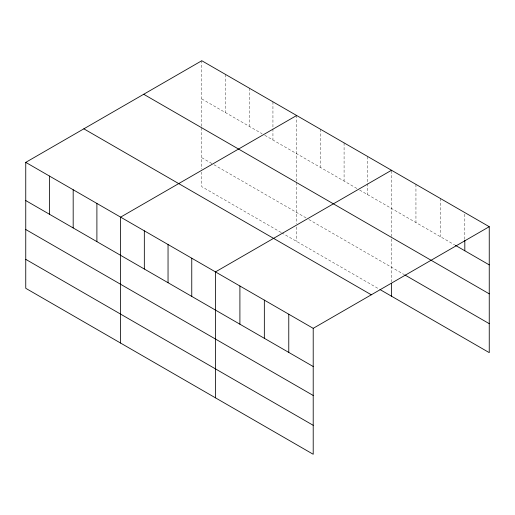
<?xml version="1.0" encoding="UTF-8"?>
<svg xmlns="http://www.w3.org/2000/svg" width="515" height="515" viewBox="0 0 515 515"><rect width="100%" height="100%" fill="white"/><g stroke="black" fill="none" stroke-linecap="round" stroke-linejoin="round"><path stroke-width="0.39" stroke-dasharray="2.58 1.93" d="M201.79 126.272L201.79 60.731M296.653 181.035L296.653 115.502M391.516 236.61L391.516 170.265M201.79 98.919L262.096 133.739M264.807 135.303L356.959 188.503M359.67 190.067L454.636 244.902M201.79 157.712L213.313 164.362M213.989 164.755L306.142 217.954M308.852 219.519L404.41 274.695M281.068 232.439L201.79 186.668L201.79 172.19M281.744 232.832L379.317 289.16M464.813 214.182L464.813 239.636M440.383 198.481L440.383 236.668M415.946 184.376L415.946 222.564M391.516 238.986L391.516 281.724M367.8 156.579L367.8 182.831M367.8 183.623L367.8 194.767M344.084 142.887L344.084 181.074M320.369 129.194L320.369 167.381M296.653 182.645L296.653 223.742M296.653 226.954L296.653 241.438M272.937 101.809L272.937 128.061M272.937 128.859L272.937 139.996M249.221 88.117L249.221 126.304M225.506 74.424L225.506 112.611M201.79 127.874L201.79 168.972"/><path stroke-width="0.77" d="M25.75 162.367L313.21 328.332L313.21 454.269L25.75 288.303L25.75 162.367L201.79 60.731L489.25 226.697L489.25 352.633L379.993 289.552M296.653 115.502L120.613 217.137L120.613 343.074M391.516 170.265L215.47 271.907L215.47 397.838M313.21 328.332L489.25 226.697M455.312 245.288L489.25 264.884M143.698 94.271L489.25 293.84M405.086 275.081L489.25 323.671M83.842 128.827L371.302 294.792M25.75 200.56L313.21 366.519M25.75 229.516L313.21 395.475M25.75 259.348L313.21 425.313M464.813 240.434L464.813 250.779M391.516 283.334L391.516 296.202M288.773 314.227L288.773 352.415M264.343 300.116L264.343 338.303M239.906 286.012L239.906 324.199M191.76 258.215L191.76 296.402M168.045 244.522L168.045 282.709M144.329 230.829L144.329 269.017M96.897 203.444L96.897 241.632M73.182 189.752L73.182 227.939M49.466 176.059L49.466 214.246"/></g></svg>
